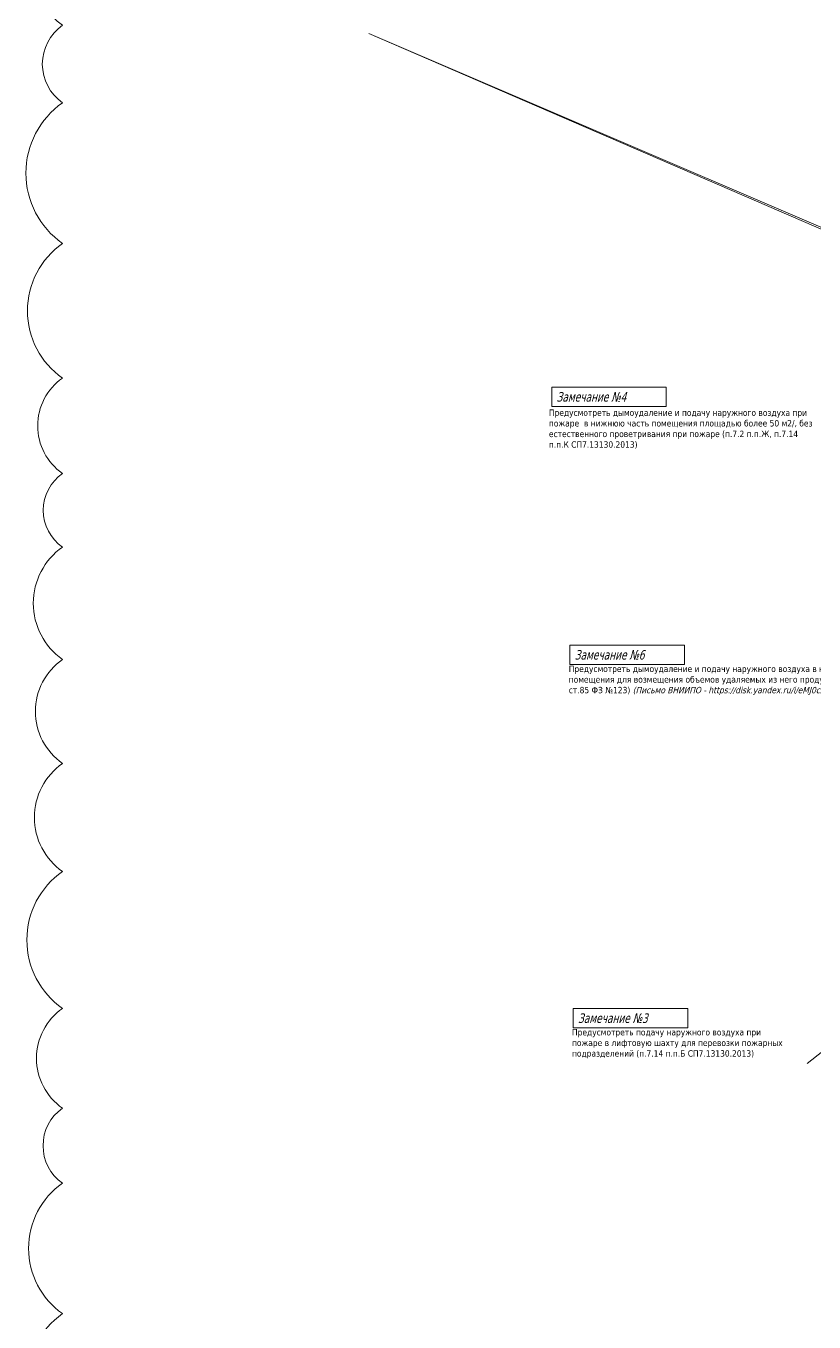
# Model space of a CAD drawing. Header units: millimetres. Extents: x -584918 to 2941280, y 3000189 to 4229862.
# Drawn here: x -584918 to -510588, y 3613516 to 3735730 of the extents above; entities that cross this region are included whole.
import ezdxf

# ---------------------------------------------------------------- set-up
doc = ezdxf.new("R2010")
doc.units = ezdxf.units.MM
doc.layers.add('экспертиза ДУ', color=1, linetype='Continuous', lineweight=0)
doc.styles.add('ЭКСПЕРТИЗА', font='tahoma.ttf')

msp = doc.modelspace()

# ---------------------------------------------------------------- linework, layer by layer
at = {"layer": 'экспертиза ДУ', "color": 2}
msp.add_lwpolyline([(-581467.44, 3824966.907, 0.52056705), (-581467.44, 3817793.836, 0.52056705), (-581467.44, 3809621.997, 0.52056705), (-581467.44, 3798277.046, 0.52056705), (-581467.44, 3786030.172, 0.52056705), (-581467.44, 3777871.353, 0.52056705), (-581467.44, 3766273.506, 0.52056705), (-581467.44, 3756268.928, 0.52056705), (-581467.44, 3744402.721, 0.52056705), (-581467.44, 3735790.195, 0.52056705), (-581467.44, 3728477.146, 0.52056705), (-581467.44, 3715220.719, 0.52056705), (-581467.44, 3702519.933, 0.52056705), (-581467.44, 3693533.453, 0.52056705), (-581467.44, 3686586.829, 0.52056705), (-581467.44, 3675994.262, 0.52056705), (-581467.44, 3666187.647, 0.52056705), (-581467.44, 3656004.638, 0.52056705), (-581467.44, 3643093.07, 0.52056705), (-581467.44, 3633679.738, 0.52056705), (-581467.44, 3626613.686, 0.52056705), (-581467.44, 3614310.861, 0.52056705), (-581467.44, 3601316.283, 0.52056705)], format="xyb", dxfattribs=at)
at = {"layer": 'экспертиза ДУ'}
for points in [[(-552580.006, 3735012.029), (-426338.566, 3680430.143)], [(-425290.96, 3680486.45), (-552580.006, 3735012.029)], [(-511250.006, 3637892.029), (-441508.077, 3692813.169)]]:
    msp.add_lwpolyline(points, dxfattribs=at)
at = {"layer": 'экспертиза ДУ', "lineweight": 0}
for points in [[(-535324.372, 3701653.012), (-524524.372, 3701653.012), (-524524.372, 3699853.012), (-535324.372, 3699853.012), (-535324.372, 3701653.012)], [(-533611.29, 3677333.395), (-522811.29, 3677333.395), (-522811.29, 3675533.395), (-533611.29, 3675533.395), (-533611.29, 3677333.395)], [(-533305.569, 3643071.741), (-522505.569, 3643071.741), (-522505.569, 3641271.741), (-533305.569, 3641271.741), (-533305.569, 3643071.741)]]:
    msp.add_lwpolyline(points, dxfattribs=at)

# ---------------------------------------------------------------- texts
at = {"layer": 'экспертиза ДУ', "lineweight": 0, "style": 'ЭКСПЕРТИЗА', "oblique": 14.99997778, "width": 0.8}
for s, p in [('Замечание №4', (-534874.372, 3700303.012)), ('Замечание №6', (-533161.29, 3675983.395)), ('Замечание №3', (-532855.569, 3641721.741))]:
    msp.add_text(s, height=900, dxfattribs=at).set_placement(p)
at = {"layer": 'экспертиза ДУ', "lineweight": 0, "ltscale": 100, "insert": (-535595.492, 3699562.909), "char_height": 600, "width": 25338.67111, "attachment_point": 1, "style": 'ЭКСПЕРТИЗА'}
msp.add_mtext('\\pt1200;Предусмотреть дымоудаление и подачу наружного воздуха при пожаре  в нижнюю часть помещения площадью более 50\\~м2/, без естественного проветривания при пожаре (п.7.2 п.п.Ж, п.7.14 п.п.К СП7.13130.2013)', dxfattribs=at)
at = {"layer": 'экспертиза ДУ', "color": 6, "ltscale": 100, "char_height": 600, "attachment_point": 1, "style": 'ЭКСПЕРТИЗА'}
for s, insert, width in [('{\\C256;Предусмотреть дымоудаление и подачу наружного воздуха в нижнюю часть \\A1;помещения\\A0; для возмещения объемов удаляемых из него продуктов горения. (ч.3 ст.85 ФЗ №123) \\fTahoma|b0|i1|c204|p34;(Письмо ВНИИПО - https://disk.yandex.ru/i/eMJ0cztdR0yEwQ)}', (-533724.025, 3675407.958), 32500), ('{\\C256;Предусмотреть подачу наружного воздуха при пожаре в лифтовую шахту для перевозки пожарных подразделений (п.7.14 п.п.Б СП7.13130.2013)}', (-533418.304, 3641146.304), 20681.09928)]:
    msp.add_mtext(s, dxfattribs=dict(at, insert=insert, width=width))

doc.saveas('drawing.dxf')
